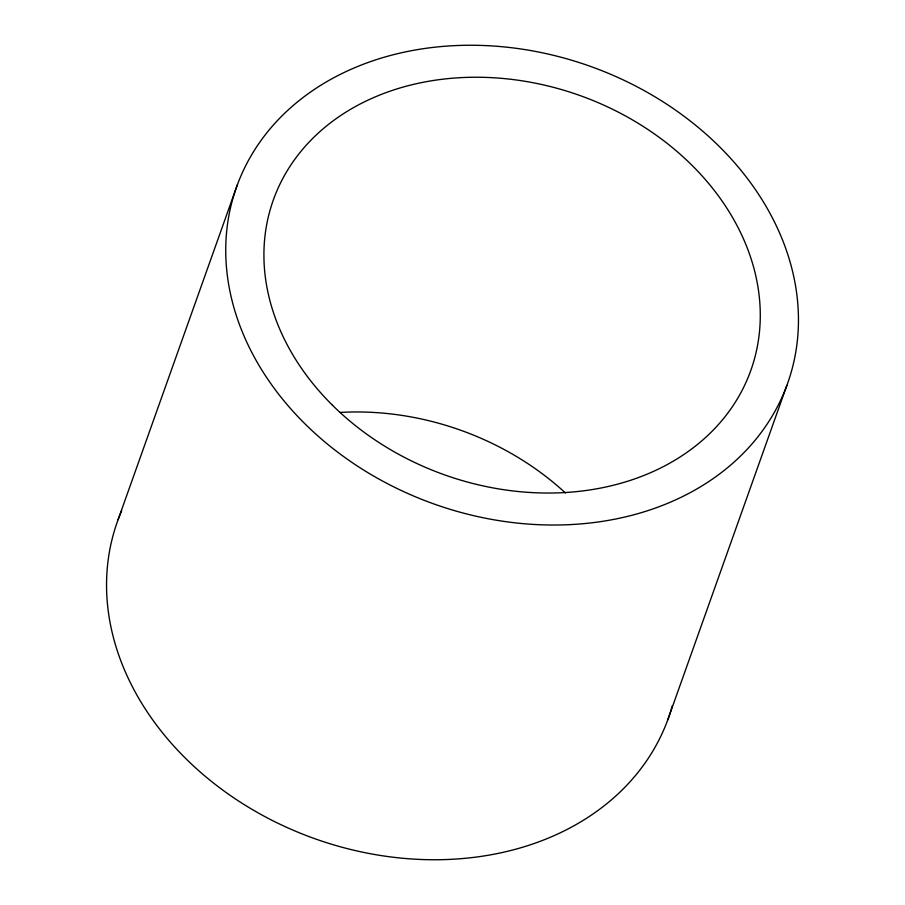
<?xml version="1.0" encoding="UTF-8"?>
<svg xmlns="http://www.w3.org/2000/svg" width="905" height="905" viewBox="0 0 905 905"><rect width="100%" height="100%" fill="white"/><g stroke="black" fill="none" stroke-linecap="round" stroke-linejoin="round"><path stroke-width="1.36" d="M118.125 519.628L237.314 184.903M667.686 720.097L786.875 385.372A292.496 232.37 19.6 0 0 444.513 46.279A292.496 232.37 19.6 0 0 304.894 423.766A292.496 232.37 19.6 0 0 786.875 385.372M672.37 705.629A292.496 232.37 19.6 0 1 315.574 838.98A292.496 232.37 19.6 0 1 121.711 510.646M340.088 412.454A253.502 201.385 19.6 0 1 565.444 492.987M332.52 405.282A253.502 201.385 19.6 0 0 750.245 372A253.502 201.385 19.6 0 0 453.529 78.124A253.502 201.385 19.6 0 0 332.52 405.282"/></g></svg>
